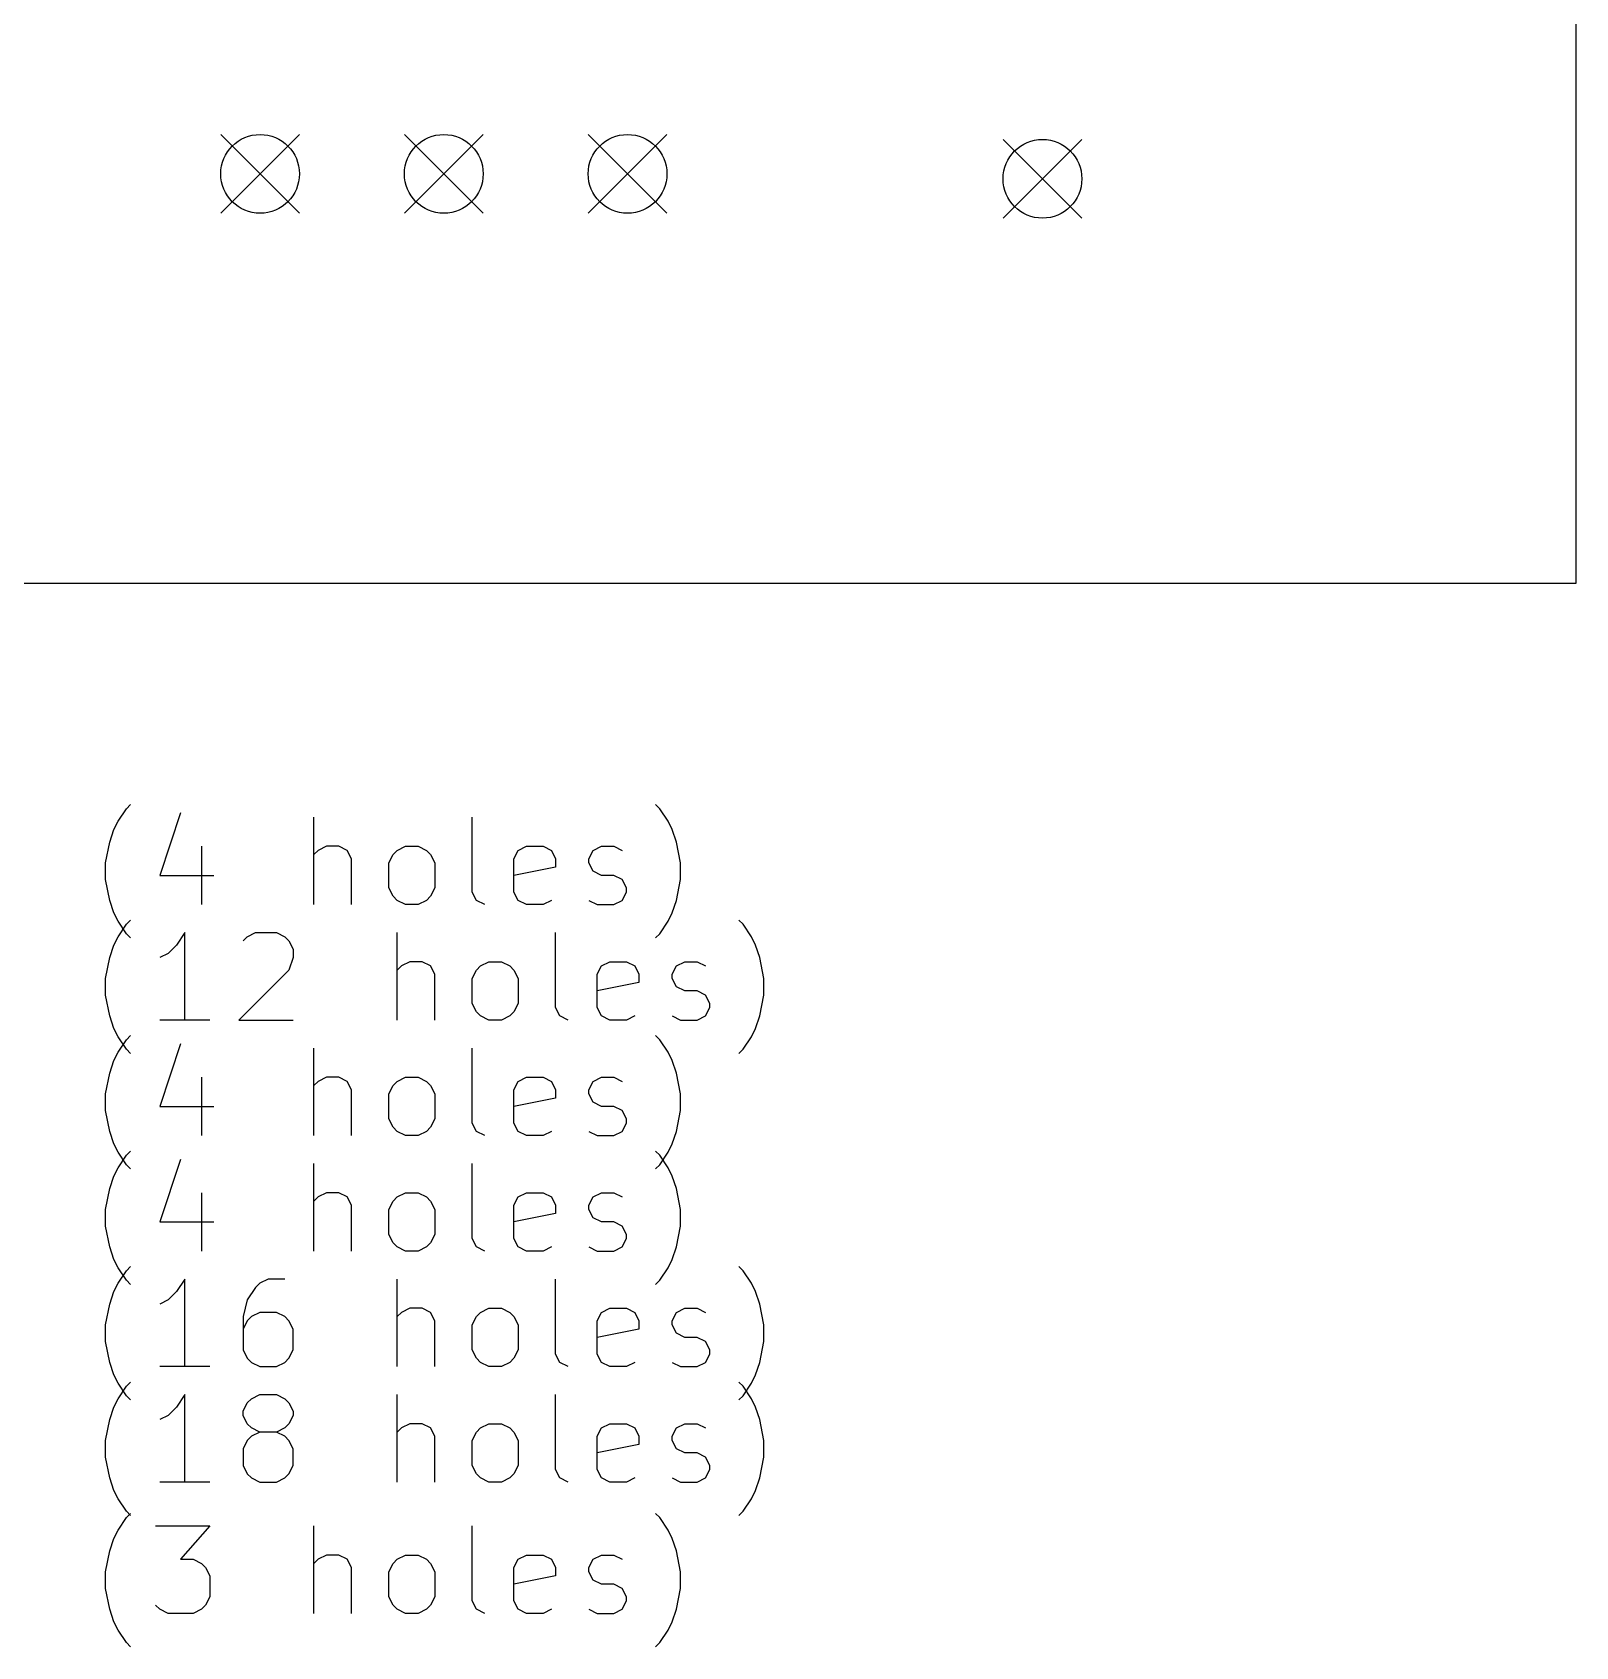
# Model space of a CAD drawing. Extents: x 103.1 to 173.7, y -146.8 to -73.
# Drawn here: x 138.41 to 173.69, y -146.75 to -109.85 of the extents above; entities that cross this region are included whole.
import ezdxf

# ---------------------------------------------------------------- set-up
doc = ezdxf.new("R2010")
doc.units = 0
doc.layers.add('BLACK', color=7, linetype='CONTINUOUS')

msp = doc.modelspace()

# ---------------------------------------------------------------- linework, layer by layer
at = {"layer": 'BLACK', "linetype": 'CONTINUOUS'}
for p, q in [((173.69, -72.95), (173.69, -122.45)), ((142.71575, -112.1871), (144.51575, -113.9871)), ((144.51575, -112.1871), (142.71575, -113.9871)), ((146.91575, -112.1871), (148.71575, -113.9871)), ((148.71575, -112.1871), (146.91575, -113.9871)), ((151.11575, -112.1871), (152.91575, -113.9871)), ((152.91575, -112.1871), (151.11575, -113.9871)), ((160.6, -112.3), (162.4, -114.1)), ((162.4, -112.3), (160.6, -114.1)), ((173.69, -122.45), (104.93, -122.45)), ((140.369914, -127.885076), (140.56039, -127.599361)), ((140.56039, -127.599361), (140.655629, -127.504123)), ((152.750868, -127.599361), (152.65563, -127.504123)), ((152.941344, -127.885076), (152.750868, -127.599361)), ((140.274676, -128.075552), (140.369914, -127.885076)), ((141.798485, -127.6946), (141.322295, -129.123171)), ((144.846105, -129.789838), (144.846105, -127.789838)), ((148.465153, -129.504123), (148.465153, -127.789838)), ((153.036582, -128.075552), (152.941344, -127.885076)), ((140.0842, -128.837457), (140.179438, -128.361266)), ((140.179438, -128.361266), (140.274676, -128.075552)), ((153.13182, -128.361266), (153.036582, -128.075552)), ((153.227058, -128.837457), (153.13182, -128.361266)), ((142.274676, -128.456504), (142.274676, -129.789838)), ((144.941343, -128.551742), (144.846105, -128.64698)), ((145.131819, -128.456504), (144.941343, -128.551742)), ((145.417534, -128.456504), (145.131819, -128.456504)), ((145.60801, -128.551742), (145.417534, -128.456504)), ((145.703248, -128.742219), (145.60801, -128.551742)), ((145.703248, -129.789838), (145.703248, -128.742219)), ((146.560391, -128.837457), (146.655629, -128.64698)), ((146.655629, -128.64698), (146.750867, -128.551742)), ((146.750867, -128.551742), (146.941343, -128.456504)), ((146.941343, -128.456504), (147.227058, -128.456504)), ((147.227058, -128.456504), (147.417534, -128.551742)), ((147.417534, -128.551742), (147.512772, -128.64698)), ((147.512772, -128.64698), (147.60801, -128.837457)), ((149.417534, -128.742219), (149.512772, -128.551742)), ((149.417534, -129.504123), (149.417534, -128.742219)), ((149.512772, -128.551742), (149.703248, -128.456504)), ((149.703248, -128.456504), (150.084201, -128.456504)), ((150.084201, -128.456504), (150.274677, -128.551742)), ((150.274677, -128.551742), (150.369915, -128.742219)), ((150.369915, -128.742219), (150.369915, -128.932695)), ((151.13182, -128.742219), (151.227058, -128.551742)), ((151.13182, -128.837457), (151.13182, -128.742219)), ((151.227058, -128.551742), (151.417534, -128.456504)), ((151.417534, -128.456504), (151.703248, -128.456504)), ((151.703248, -128.456504), (151.893725, -128.551742)), ((140.0842, -129.218409), (140.0842, -128.837457)), ((141.322295, -129.123171), (142.56039, -129.123171)), ((146.560391, -129.408885), (146.560391, -128.837457)), ((147.60801, -128.837457), (147.60801, -129.408885)), ((150.369915, -128.932695), (149.417534, -129.123171)), ((151.227058, -129.027933), (151.13182, -128.837457)), ((151.417534, -129.123171), (151.227058, -129.027933)), ((151.703248, -129.123171), (151.417534, -129.123171)), ((151.893725, -129.218409), (151.703248, -129.123171)), ((153.227058, -129.218409), (153.227058, -128.837457)), ((140.179438, -129.6946), (140.0842, -129.218409)), ((146.655629, -129.599361), (146.560391, -129.408885)), ((147.60801, -129.408885), (147.512772, -129.599361)), ((148.560391, -129.6946), (148.465153, -129.504123)), ((149.512772, -129.6946), (149.417534, -129.504123)), ((151.988963, -129.408885), (151.893725, -129.218409)), ((151.893725, -129.6946), (151.988963, -129.504123)), ((151.988963, -129.504123), (151.988963, -129.408885)), ((153.13182, -129.6946), (153.227058, -129.218409)), ((140.274676, -129.980314), (140.179438, -129.6946)), ((146.750867, -129.6946), (146.655629, -129.599361)), ((146.941343, -129.789838), (146.750867, -129.6946)), ((147.227058, -129.789838), (146.941343, -129.789838)), ((147.417534, -129.6946), (147.227058, -129.789838)), ((147.512772, -129.599361), (147.417534, -129.6946)), ((148.750867, -129.789838), (148.560391, -129.6946)), ((149.703248, -129.789838), (149.512772, -129.6946)), ((150.084201, -129.789838), (149.703248, -129.789838)), ((150.274677, -129.6946), (150.084201, -129.789838)), ((151.13182, -129.6946), (151.322296, -129.789838)), ((151.322296, -129.789838), (151.703248, -129.789838)), ((151.703248, -129.789838), (151.893725, -129.6946)), ((153.036582, -129.980314), (153.13182, -129.6946)), ((140.369914, -130.17079), (140.274676, -129.980314)), ((140.56039, -130.456504), (140.369914, -130.17079)), ((140.369914, -130.525076), (140.56039, -130.239361)), ((140.56039, -130.239361), (140.655629, -130.144123)), ((152.750868, -130.456504), (152.941344, -130.17079)), ((152.941344, -130.17079), (153.036582, -129.980314)), ((154.65563, -130.239361), (154.560392, -130.144123)), ((154.846106, -130.525076), (154.65563, -130.239361)), ((140.274676, -130.715552), (140.369914, -130.525076)), ((140.655629, -130.551742), (140.56039, -130.456504)), ((141.893723, -130.429838), (141.703247, -130.715552)), ((141.893723, -132.429838), (141.893723, -130.429838)), ((143.227057, -130.620314), (143.322295, -130.525076)), ((143.322295, -130.525076), (143.512771, -130.429838)), ((143.512771, -130.429838), (143.988962, -130.429838)), ((143.988962, -130.429838), (144.179438, -130.525076)), ((144.179438, -130.525076), (144.274676, -130.620314)), ((144.274676, -130.620314), (144.369914, -130.81079)), ((146.750867, -132.429838), (146.750867, -130.429838)), ((150.369915, -132.144123), (150.369915, -130.429838)), ((152.65563, -130.551742), (152.750868, -130.456504)), ((154.941344, -130.715552), (154.846106, -130.525076)), ((140.179438, -131.001266), (140.274676, -130.715552)), ((141.512771, -130.906028), (141.322295, -131.001266)), ((141.703247, -130.715552), (141.512771, -130.906028)), ((144.369914, -130.81079), (144.369914, -131.001266)), ((155.036582, -131.001266), (154.941344, -130.715552)), ((140.0842, -131.477457), (140.179438, -131.001266)), ((144.274676, -131.28698), (143.131819, -132.429838)), ((144.369914, -131.001266), (144.274676, -131.28698)), ((146.846105, -131.191742), (146.750867, -131.28698)), ((147.036581, -131.096504), (146.846105, -131.191742)), ((147.322296, -131.096504), (147.036581, -131.096504)), ((147.512772, -131.191742), (147.322296, -131.096504)), ((147.60801, -131.382219), (147.512772, -131.191742)), ((148.465153, -131.477457), (148.560391, -131.28698)), ((148.560391, -131.28698), (148.655629, -131.191742)), ((148.655629, -131.191742), (148.846105, -131.096504)), ((148.846105, -131.096504), (149.13182, -131.096504)), ((149.13182, -131.096504), (149.322296, -131.191742)), ((149.322296, -131.191742), (149.417534, -131.28698)), ((149.417534, -131.28698), (149.512772, -131.477457)), ((151.322296, -131.382219), (151.417534, -131.191742)), ((151.417534, -131.191742), (151.60801, -131.096504)), ((151.60801, -131.096504), (151.988963, -131.096504)), ((151.988963, -131.096504), (152.179439, -131.191742)), ((152.179439, -131.191742), (152.274677, -131.382219)), ((153.036582, -131.382219), (153.13182, -131.191742)), ((153.13182, -131.191742), (153.322296, -131.096504)), ((153.322296, -131.096504), (153.60801, -131.096504)), ((153.60801, -131.096504), (153.798487, -131.191742)), ((155.13182, -131.477457), (155.036582, -131.001266)), ((140.0842, -131.858409), (140.0842, -131.477457)), ((147.60801, -132.429838), (147.60801, -131.382219)), ((148.465153, -132.048885), (148.465153, -131.477457)), ((149.512772, -131.477457), (149.512772, -132.048885)), ((151.322296, -132.144123), (151.322296, -131.382219)), ((152.274677, -131.572695), (151.322296, -131.763171)), ((152.274677, -131.382219), (152.274677, -131.572695)), ((153.036582, -131.477457), (153.036582, -131.382219)), ((153.13182, -131.667933), (153.036582, -131.477457)), ((153.322296, -131.763171), (153.13182, -131.667933)), ((155.13182, -131.858409), (155.13182, -131.477457)), ((140.179438, -132.3346), (140.0842, -131.858409)), ((148.560391, -132.239361), (148.465153, -132.048885)), ((149.512772, -132.048885), (149.417534, -132.239361)), ((153.60801, -131.763171), (153.322296, -131.763171)), ((153.798487, -131.858409), (153.60801, -131.763171)), ((153.893725, -132.048885), (153.798487, -131.858409)), ((153.893725, -132.144123), (153.893725, -132.048885)), ((155.036582, -132.3346), (155.13182, -131.858409)), ((140.274676, -132.620314), (140.179438, -132.3346)), ((142.465152, -132.429838), (141.322295, -132.429838)), ((143.131819, -132.429838), (144.369914, -132.429838)), ((148.655629, -132.3346), (148.560391, -132.239361)), ((148.846105, -132.429838), (148.655629, -132.3346)), ((149.13182, -132.429838), (148.846105, -132.429838)), ((149.322296, -132.3346), (149.13182, -132.429838)), ((149.417534, -132.239361), (149.322296, -132.3346)), ((150.465153, -132.3346), (150.369915, -132.144123)), ((150.655629, -132.429838), (150.465153, -132.3346)), ((151.417534, -132.3346), (151.322296, -132.144123)), ((151.60801, -132.429838), (151.417534, -132.3346)), ((151.988963, -132.429838), (151.60801, -132.429838)), ((152.179439, -132.3346), (151.988963, -132.429838)), ((153.036582, -132.3346), (153.227058, -132.429838)), ((153.227058, -132.429838), (153.60801, -132.429838)), ((153.60801, -132.429838), (153.798487, -132.3346)), ((153.798487, -132.3346), (153.893725, -132.144123)), ((154.941344, -132.620314), (155.036582, -132.3346)), ((140.369914, -132.81079), (140.274676, -132.620314)), ((140.56039, -133.096504), (140.369914, -132.81079)), ((140.56039, -132.879361), (140.655629, -132.784123)), ((152.750868, -132.879361), (152.65563, -132.784123)), ((154.65563, -133.096504), (154.846106, -132.81079)), ((154.846106, -132.81079), (154.941344, -132.620314)), ((140.274676, -133.355552), (140.369914, -133.165076)), ((140.369914, -133.165076), (140.56039, -132.879361)), ((140.655629, -133.191742), (140.56039, -133.096504)), ((141.798485, -132.9746), (141.322295, -134.403171)), ((144.846105, -135.069838), (144.846105, -133.069838)), ((148.465153, -134.784123), (148.465153, -133.069838)), ((152.941344, -133.165076), (152.750868, -132.879361)), ((153.036582, -133.355552), (152.941344, -133.165076)), ((154.560392, -133.191742), (154.65563, -133.096504)), ((140.179438, -133.641266), (140.274676, -133.355552)), ((153.13182, -133.641266), (153.036582, -133.355552)), ((140.0842, -134.117457), (140.179438, -133.641266)), ((142.274676, -133.736504), (142.274676, -135.069838)), ((144.941343, -133.831742), (144.846105, -133.92698)), ((145.131819, -133.736504), (144.941343, -133.831742)), ((145.417534, -133.736504), (145.131819, -133.736504)), ((145.60801, -133.831742), (145.417534, -133.736504)), ((145.703248, -134.022219), (145.60801, -133.831742)), ((146.560391, -134.117457), (146.655629, -133.92698)), ((146.655629, -133.92698), (146.750867, -133.831742)), ((146.750867, -133.831742), (146.941343, -133.736504)), ((146.941343, -133.736504), (147.227058, -133.736504)), ((147.227058, -133.736504), (147.417534, -133.831742)), ((147.417534, -133.831742), (147.512772, -133.92698)), ((147.512772, -133.92698), (147.60801, -134.117457)), ((149.417534, -134.022219), (149.512772, -133.831742)), ((149.512772, -133.831742), (149.703248, -133.736504)), ((149.703248, -133.736504), (150.084201, -133.736504)), ((150.084201, -133.736504), (150.274677, -133.831742)), ((150.274677, -133.831742), (150.369915, -134.022219)), ((151.13182, -134.022219), (151.227058, -133.831742)), ((151.227058, -133.831742), (151.417534, -133.736504)), ((151.417534, -133.736504), (151.703248, -133.736504)), ((151.703248, -133.736504), (151.893725, -133.831742)), ((153.227058, -134.117457), (153.13182, -133.641266)), ((140.0842, -134.498409), (140.0842, -134.117457)), ((145.703248, -135.069838), (145.703248, -134.022219)), ((146.560391, -134.688885), (146.560391, -134.117457)), ((147.60801, -134.117457), (147.60801, -134.688885)), ((149.417534, -134.784123), (149.417534, -134.022219)), ((150.369915, -134.212695), (149.417534, -134.403171)), ((150.369915, -134.022219), (150.369915, -134.212695)), ((151.13182, -134.117457), (151.13182, -134.022219)), ((151.227058, -134.307933), (151.13182, -134.117457)), ((151.417534, -134.403171), (151.227058, -134.307933)), ((153.227058, -134.498409), (153.227058, -134.117457)), ((140.179438, -134.9746), (140.0842, -134.498409)), ((141.322295, -134.403171), (142.56039, -134.403171)), ((151.703248, -134.403171), (151.417534, -134.403171)), ((151.893725, -134.498409), (151.703248, -134.403171)), ((151.988963, -134.688885), (151.893725, -134.498409)), ((153.13182, -134.9746), (153.227058, -134.498409)), ((140.274676, -135.260314), (140.179438, -134.9746)), ((146.655629, -134.879361), (146.560391, -134.688885)), ((146.750867, -134.9746), (146.655629, -134.879361)), ((146.941343, -135.069838), (146.750867, -134.9746)), ((147.417534, -134.9746), (147.227058, -135.069838)), ((147.512772, -134.879361), (147.417534, -134.9746)), ((147.60801, -134.688885), (147.512772, -134.879361)), ((148.560391, -134.9746), (148.465153, -134.784123)), ((148.750867, -135.069838), (148.560391, -134.9746)), ((149.512772, -134.9746), (149.417534, -134.784123)), ((149.703248, -135.069838), (149.512772, -134.9746)), ((150.274677, -134.9746), (150.084201, -135.069838)), ((151.13182, -134.9746), (151.322296, -135.069838)), ((151.703248, -135.069838), (151.893725, -134.9746)), ((151.893725, -134.9746), (151.988963, -134.784123)), ((151.988963, -134.784123), (151.988963, -134.688885)), ((153.036582, -135.260314), (153.13182, -134.9746)), ((140.369914, -135.45079), (140.274676, -135.260314)), ((140.56039, -135.519361), (140.655629, -135.424123)), ((147.227058, -135.069838), (146.941343, -135.069838)), ((150.084201, -135.069838), (149.703248, -135.069838)), ((151.322296, -135.069838), (151.703248, -135.069838)), ((152.750868, -135.519361), (152.65563, -135.424123)), ((152.941344, -135.45079), (153.036582, -135.260314)), ((140.56039, -135.736504), (140.369914, -135.45079)), ((140.369914, -135.805076), (140.56039, -135.519361)), ((140.655629, -135.831742), (140.56039, -135.736504)), ((141.798485, -135.6146), (141.322295, -137.043171)), ((144.846105, -137.709838), (144.846105, -135.709838)), ((148.465153, -137.424123), (148.465153, -135.709838)), ((152.65563, -135.831742), (152.750868, -135.736504)), ((152.750868, -135.736504), (152.941344, -135.45079)), ((152.941344, -135.805076), (152.750868, -135.519361)), ((140.179438, -136.281266), (140.274676, -135.995552)), ((140.274676, -135.995552), (140.369914, -135.805076)), ((153.036582, -135.995552), (152.941344, -135.805076)), ((153.13182, -136.281266), (153.036582, -135.995552)), ((140.0842, -136.757457), (140.179438, -136.281266)), ((142.274676, -136.376504), (142.274676, -137.709838)), ((144.941343, -136.471742), (144.846105, -136.56698)), ((145.131819, -136.376504), (144.941343, -136.471742)), ((145.417534, -136.376504), (145.131819, -136.376504)), ((145.60801, -136.471742), (145.417534, -136.376504)), ((145.703248, -136.662219), (145.60801, -136.471742)), ((146.655629, -136.56698), (146.750867, -136.471742)), ((146.750867, -136.471742), (146.941343, -136.376504)), ((146.941343, -136.376504), (147.227058, -136.376504)), ((147.227058, -136.376504), (147.417534, -136.471742)), ((147.417534, -136.471742), (147.512772, -136.56698)), ((149.417534, -136.662219), (149.512772, -136.471742)), ((149.512772, -136.471742), (149.703248, -136.376504)), ((149.703248, -136.376504), (150.084201, -136.376504)), ((150.084201, -136.376504), (150.274677, -136.471742)), ((150.274677, -136.471742), (150.369915, -136.662219)), ((151.13182, -136.662219), (151.227058, -136.471742)), ((151.227058, -136.471742), (151.417534, -136.376504)), ((151.417534, -136.376504), (151.703248, -136.376504)), ((151.703248, -136.376504), (151.893725, -136.471742)), ((153.227058, -136.757457), (153.13182, -136.281266)), ((140.0842, -137.138409), (140.0842, -136.757457)), ((145.703248, -137.709838), (145.703248, -136.662219)), ((146.560391, -136.757457), (146.655629, -136.56698)), ((146.560391, -137.328885), (146.560391, -136.757457)), ((147.512772, -136.56698), (147.60801, -136.757457)), ((147.60801, -136.757457), (147.60801, -137.328885)), ((149.417534, -137.424123), (149.417534, -136.662219)), ((150.369915, -136.852695), (149.417534, -137.043171)), ((150.369915, -136.662219), (150.369915, -136.852695)), ((151.13182, -136.757457), (151.13182, -136.662219)), ((151.227058, -136.947933), (151.13182, -136.757457)), ((153.227058, -137.138409), (153.227058, -136.757457)), ((140.179438, -137.6146), (140.0842, -137.138409)), ((141.322295, -137.043171), (142.56039, -137.043171)), ((151.417534, -137.043171), (151.227058, -136.947933)), ((151.703248, -137.043171), (151.417534, -137.043171)), ((151.893725, -137.138409), (151.703248, -137.043171)), ((151.988963, -137.328885), (151.893725, -137.138409)), ((153.13182, -137.6146), (153.227058, -137.138409)), ((140.274676, -137.900314), (140.179438, -137.6146)), ((146.655629, -137.519361), (146.560391, -137.328885)), ((146.750867, -137.6146), (146.655629, -137.519361)), ((146.941343, -137.709838), (146.750867, -137.6146)), ((147.417534, -137.6146), (147.227058, -137.709838)), ((147.512772, -137.519361), (147.417534, -137.6146)), ((147.60801, -137.328885), (147.512772, -137.519361)), ((148.560391, -137.6146), (148.465153, -137.424123)), ((148.750867, -137.709838), (148.560391, -137.6146)), ((149.512772, -137.6146), (149.417534, -137.424123)), ((149.703248, -137.709838), (149.512772, -137.6146)), ((150.274677, -137.6146), (150.084201, -137.709838)), ((151.13182, -137.6146), (151.322296, -137.709838)), ((151.703248, -137.709838), (151.893725, -137.6146)), ((151.893725, -137.6146), (151.988963, -137.424123)), ((151.988963, -137.424123), (151.988963, -137.328885)), ((153.036582, -137.900314), (153.13182, -137.6146)), ((140.369914, -138.09079), (140.274676, -137.900314)), ((147.227058, -137.709838), (146.941343, -137.709838)), ((150.084201, -137.709838), (149.703248, -137.709838)), ((151.322296, -137.709838), (151.703248, -137.709838)), ((152.941344, -138.09079), (153.036582, -137.900314)), ((140.56039, -138.376504), (140.369914, -138.09079)), ((140.369914, -138.445076), (140.56039, -138.159361)), ((140.56039, -138.159361), (140.655629, -138.064123)), ((140.655629, -138.471742), (140.56039, -138.376504)), ((141.893723, -138.349838), (141.703247, -138.635552)), ((141.893723, -140.349838), (141.893723, -138.349838)), ((143.798485, -138.349838), (143.608009, -138.445076)), ((144.179438, -138.349838), (143.798485, -138.349838)), ((146.750867, -140.349838), (146.750867, -138.349838)), ((150.369915, -140.064123), (150.369915, -138.349838)), ((152.65563, -138.471742), (152.750868, -138.376504)), ((152.750868, -138.376504), (152.941344, -138.09079)), ((154.65563, -138.159361), (154.560392, -138.064123)), ((154.846106, -138.445076), (154.65563, -138.159361)), ((140.179438, -138.921266), (140.274676, -138.635552)), ((140.274676, -138.635552), (140.369914, -138.445076)), ((141.703247, -138.635552), (141.512771, -138.826028)), ((143.512771, -138.540314), (143.322295, -138.826028)), ((143.608009, -138.445076), (143.512771, -138.540314)), ((154.941344, -138.635552), (154.846106, -138.445076)), ((155.036582, -138.921266), (154.941344, -138.635552)), ((140.0842, -139.397457), (140.179438, -138.921266)), ((141.512771, -138.826028), (141.322295, -138.921266)), ((143.322295, -138.826028), (143.227057, -139.20698)), ((143.608009, -139.111742), (143.417533, -139.20698)), ((143.988962, -139.111742), (143.608009, -139.111742)), ((144.179438, -139.20698), (143.988962, -139.111742)), ((146.846105, -139.111742), (146.750867, -139.20698)), ((147.036581, -139.016504), (146.846105, -139.111742)), ((147.322296, -139.016504), (147.036581, -139.016504)), ((147.512772, -139.111742), (147.322296, -139.016504)), ((147.60801, -139.302219), (147.512772, -139.111742)), ((148.560391, -139.20698), (148.655629, -139.111742)), ((148.655629, -139.111742), (148.846105, -139.016504)), ((148.846105, -139.016504), (149.13182, -139.016504)), ((149.13182, -139.016504), (149.322296, -139.111742)), ((149.322296, -139.111742), (149.417534, -139.20698)), ((151.322296, -139.302219), (151.417534, -139.111742)), ((151.417534, -139.111742), (151.60801, -139.016504)), ((151.60801, -139.016504), (151.988963, -139.016504)), ((151.988963, -139.016504), (152.179439, -139.111742)), ((152.179439, -139.111742), (152.274677, -139.302219)), ((153.036582, -139.302219), (153.13182, -139.111742)), ((153.13182, -139.111742), (153.322296, -139.016504)), ((153.322296, -139.016504), (153.60801, -139.016504)), ((153.60801, -139.016504), (153.798487, -139.111742)), ((155.13182, -139.397457), (155.036582, -138.921266)), ((140.0842, -139.778409), (140.0842, -139.397457)), ((143.227057, -139.20698), (143.227057, -139.968885)), ((143.322295, -139.302219), (143.227057, -139.492695)), ((143.417533, -139.20698), (143.322295, -139.302219)), ((144.274676, -139.302219), (144.179438, -139.20698)), ((144.369914, -139.492695), (144.274676, -139.302219)), ((147.60801, -140.349838), (147.60801, -139.302219)), ((148.465153, -139.397457), (148.560391, -139.20698)), ((148.465153, -139.968885), (148.465153, -139.397457)), ((149.417534, -139.20698), (149.512772, -139.397457)), ((149.512772, -139.397457), (149.512772, -139.968885)), ((151.322296, -140.064123), (151.322296, -139.302219)), ((152.274677, -139.302219), (152.274677, -139.492695)), ((153.036582, -139.397457), (153.036582, -139.302219)), ((153.13182, -139.587933), (153.036582, -139.397457)), ((155.13182, -139.778409), (155.13182, -139.397457)), ((140.179438, -140.2546), (140.0842, -139.778409)), ((144.369914, -139.968885), (144.369914, -139.492695)), ((152.274677, -139.492695), (151.322296, -139.683171)), ((153.322296, -139.683171), (153.13182, -139.587933)), ((153.60801, -139.683171), (153.322296, -139.683171)), ((153.798487, -139.778409), (153.60801, -139.683171)), ((153.893725, -139.968885), (153.798487, -139.778409)), ((155.036582, -140.2546), (155.13182, -139.778409)), ((143.227057, -139.968885), (143.322295, -140.159361)), ((143.322295, -140.159361), (143.417533, -140.2546)), ((144.179438, -140.2546), (144.274676, -140.159361)), ((144.274676, -140.159361), (144.369914, -139.968885)), ((148.560391, -140.159361), (148.465153, -139.968885)), ((148.655629, -140.2546), (148.560391, -140.159361)), ((149.417534, -140.159361), (149.322296, -140.2546)), ((149.512772, -139.968885), (149.417534, -140.159361)), ((150.465153, -140.2546), (150.369915, -140.064123)), ((151.417534, -140.2546), (151.322296, -140.064123)), ((153.798487, -140.2546), (153.893725, -140.064123)), ((153.893725, -140.064123), (153.893725, -139.968885)), ((140.274676, -140.540314), (140.179438, -140.2546)), ((140.369914, -140.73079), (140.274676, -140.540314)), ((142.465152, -140.349838), (141.322295, -140.349838)), ((143.417533, -140.2546), (143.608009, -140.349838)), ((143.608009, -140.349838), (143.988962, -140.349838)), ((143.988962, -140.349838), (144.179438, -140.2546)), ((148.846105, -140.349838), (148.655629, -140.2546)), ((149.13182, -140.349838), (148.846105, -140.349838)), ((149.322296, -140.2546), (149.13182, -140.349838)), ((150.655629, -140.349838), (150.465153, -140.2546)), ((151.60801, -140.349838), (151.417534, -140.2546)), ((151.988963, -140.349838), (151.60801, -140.349838)), ((152.179439, -140.2546), (151.988963, -140.349838)), ((153.036582, -140.2546), (153.227058, -140.349838)), ((153.227058, -140.349838), (153.60801, -140.349838)), ((153.60801, -140.349838), (153.798487, -140.2546)), ((154.846106, -140.73079), (154.941344, -140.540314)), ((154.941344, -140.540314), (155.036582, -140.2546)), ((140.56039, -141.016504), (140.369914, -140.73079)), ((140.369914, -141.085076), (140.56039, -140.799361)), ((140.56039, -140.799361), (140.655629, -140.704123)), ((154.65563, -140.799361), (154.560392, -140.704123)), ((154.65563, -141.016504), (154.846106, -140.73079)), ((154.846106, -141.085076), (154.65563, -140.799361)), ((140.179438, -141.561266), (140.274676, -141.275552)), ((140.274676, -141.275552), (140.369914, -141.085076)), ((140.655629, -141.111742), (140.56039, -141.016504)), ((141.703247, -141.275552), (141.512771, -141.466028)), ((141.893723, -140.989838), (141.703247, -141.275552)), ((141.893723, -142.989838), (141.893723, -140.989838)), ((143.227057, -141.37079), (143.322295, -141.180314)), ((143.322295, -141.180314), (143.417533, -141.085076)), ((143.417533, -141.085076), (143.608009, -140.989838)), ((143.608009, -140.989838), (143.988962, -140.989838)), ((143.988962, -140.989838), (144.179438, -141.085076)), ((144.179438, -141.085076), (144.274676, -141.180314)), ((144.274676, -141.180314), (144.369914, -141.37079)), ((146.750867, -142.989838), (146.750867, -140.989838)), ((150.369915, -142.704123), (150.369915, -140.989838)), ((154.560392, -141.111742), (154.65563, -141.016504)), ((154.941344, -141.275552), (154.846106, -141.085076)), ((155.036582, -141.561266), (154.941344, -141.275552)), ((140.0842, -142.037457), (140.179438, -141.561266)), ((141.512771, -141.466028), (141.322295, -141.561266)), ((143.227057, -141.466028), (143.227057, -141.37079)), ((143.322295, -141.656504), (143.227057, -141.466028)), ((143.417533, -141.751742), (143.322295, -141.656504)), ((144.274676, -141.656504), (144.179438, -141.751742)), ((144.369914, -141.466028), (144.274676, -141.656504)), ((144.369914, -141.37079), (144.369914, -141.466028)), ((147.036581, -141.656504), (146.846105, -141.751742)), ((147.322296, -141.656504), (147.036581, -141.656504)), ((147.512772, -141.751742), (147.322296, -141.656504)), ((148.655629, -141.751742), (148.846105, -141.656504)), ((148.846105, -141.656504), (149.13182, -141.656504)), ((149.13182, -141.656504), (149.322296, -141.751742)), ((151.417534, -141.751742), (151.60801, -141.656504)), ((151.60801, -141.656504), (151.988963, -141.656504)), ((151.988963, -141.656504), (152.179439, -141.751742)), ((153.13182, -141.751742), (153.322296, -141.656504)), ((153.322296, -141.656504), (153.60801, -141.656504)), ((153.60801, -141.656504), (153.798487, -141.751742)), ((155.13182, -142.037457), (155.036582, -141.561266)), ((140.0842, -142.418409), (140.0842, -142.037457)), ((143.322295, -142.037457), (143.227057, -142.227933)), ((143.417533, -141.942219), (143.322295, -142.037457)), ((143.608009, -141.84698), (143.417533, -141.751742)), ((143.608009, -141.84698), (143.417533, -141.942219)), ((143.988962, -141.84698), (143.608009, -141.84698)), ((144.179438, -141.751742), (143.988962, -141.84698)), ((144.179438, -141.942219), (143.988962, -141.84698)), ((144.274676, -142.037457), (144.179438, -141.942219)), ((144.369914, -142.227933), (144.274676, -142.037457)), ((146.846105, -141.751742), (146.750867, -141.84698)), ((147.60801, -141.942219), (147.512772, -141.751742)), ((147.60801, -142.989838), (147.60801, -141.942219)), ((148.465153, -142.037457), (148.560391, -141.84698)), ((148.465153, -142.608885), (148.465153, -142.037457)), ((148.560391, -141.84698), (148.655629, -141.751742)), ((149.322296, -141.751742), (149.417534, -141.84698)), ((149.417534, -141.84698), (149.512772, -142.037457)), ((149.512772, -142.037457), (149.512772, -142.608885)), ((151.322296, -141.942219), (151.417534, -141.751742)), ((151.322296, -142.704123), (151.322296, -141.942219)), ((152.179439, -141.751742), (152.274677, -141.942219)), ((152.274677, -141.942219), (152.274677, -142.132695)), ((153.036582, -141.942219), (153.13182, -141.751742)), ((153.036582, -142.037457), (153.036582, -141.942219)), ((153.13182, -142.227933), (153.036582, -142.037457)), ((155.13182, -142.418409), (155.13182, -142.037457)), ((140.179438, -142.8946), (140.0842, -142.418409)), ((143.227057, -142.227933), (143.227057, -142.608885)), ((144.369914, -142.608885), (144.369914, -142.227933)), ((152.274677, -142.132695), (151.322296, -142.323171)), ((153.322296, -142.323171), (153.13182, -142.227933)), ((153.60801, -142.323171), (153.322296, -142.323171)), ((153.798487, -142.418409), (153.60801, -142.323171)), ((153.893725, -142.608885), (153.798487, -142.418409)), ((155.036582, -142.8946), (155.13182, -142.418409)), ((143.227057, -142.608885), (143.322295, -142.799361)), ((143.322295, -142.799361), (143.417533, -142.8946)), ((144.179438, -142.8946), (144.274676, -142.799361)), ((144.274676, -142.799361), (144.369914, -142.608885)), ((148.560391, -142.799361), (148.465153, -142.608885)), ((148.655629, -142.8946), (148.560391, -142.799361)), ((149.417534, -142.799361), (149.322296, -142.8946)), ((149.512772, -142.608885), (149.417534, -142.799361)), ((150.465153, -142.8946), (150.369915, -142.704123)), ((151.417534, -142.8946), (151.322296, -142.704123)), ((153.798487, -142.8946), (153.893725, -142.704123)), ((153.893725, -142.704123), (153.893725, -142.608885)), ((140.274676, -143.180314), (140.179438, -142.8946)), ((142.465152, -142.989838), (141.322295, -142.989838)), ((143.417533, -142.8946), (143.608009, -142.989838)), ((143.608009, -142.989838), (143.988962, -142.989838)), ((143.988962, -142.989838), (144.179438, -142.8946)), ((148.846105, -142.989838), (148.655629, -142.8946)), ((149.13182, -142.989838), (148.846105, -142.989838)), ((149.322296, -142.8946), (149.13182, -142.989838)), ((150.655629, -142.989838), (150.465153, -142.8946)), ((151.60801, -142.989838), (151.417534, -142.8946)), ((151.988963, -142.989838), (151.60801, -142.989838)), ((152.179439, -142.8946), (151.988963, -142.989838)), ((153.036582, -142.8946), (153.227058, -142.989838)), ((153.227058, -142.989838), (153.60801, -142.989838)), ((153.60801, -142.989838), (153.798487, -142.8946)), ((154.941344, -143.180314), (155.036582, -142.8946)), ((140.369914, -143.37079), (140.274676, -143.180314)), ((140.56039, -143.656504), (140.369914, -143.37079)), ((154.65563, -143.656504), (154.846106, -143.37079)), ((154.846106, -143.37079), (154.941344, -143.180314)), ((140.369914, -144.085076), (140.56039, -143.799361)), ((140.655629, -143.751742), (140.56039, -143.656504)), ((140.56039, -143.799361), (140.655629, -143.704123)), ((152.750868, -143.799361), (152.65563, -143.704123)), ((152.941344, -144.085076), (152.750868, -143.799361)), ((154.560392, -143.751742), (154.65563, -143.656504)), ((140.179438, -144.561266), (140.274676, -144.275552)), ((140.274676, -144.275552), (140.369914, -144.085076)), ((141.227057, -143.989838), (142.465152, -143.989838)), ((142.465152, -143.989838), (141.798485, -144.751742)), ((144.846105, -145.989838), (144.846105, -143.989838)), ((148.465153, -145.704123), (148.465153, -143.989838)), ((153.036582, -144.275552), (152.941344, -144.085076)), ((153.13182, -144.561266), (153.036582, -144.275552)), ((140.0842, -145.037457), (140.179438, -144.561266)), ((153.227058, -145.037457), (153.13182, -144.561266)), ((141.798485, -144.751742), (142.0842, -144.751742)), ((142.0842, -144.751742), (142.274676, -144.84698)), ((142.274676, -144.84698), (142.369914, -144.942219)), ((142.369914, -144.942219), (142.465152, -145.132695)), ((144.941343, -144.751742), (144.846105, -144.84698)), ((145.131819, -144.656504), (144.941343, -144.751742)), ((145.417534, -144.656504), (145.131819, -144.656504)), ((145.60801, -144.751742), (145.417534, -144.656504)), ((145.703248, -144.942219), (145.60801, -144.751742)), ((145.703248, -145.989838), (145.703248, -144.942219)), ((146.560391, -145.037457), (146.655629, -144.84698)), ((146.655629, -144.84698), (146.750867, -144.751742)), ((146.750867, -144.751742), (146.941343, -144.656504)), ((146.941343, -144.656504), (147.227058, -144.656504)), ((147.227058, -144.656504), (147.417534, -144.751742)), ((147.417534, -144.751742), (147.512772, -144.84698)), ((147.512772, -144.84698), (147.60801, -145.037457)), ((149.417534, -144.942219), (149.512772, -144.751742)), ((149.417534, -145.704123), (149.417534, -144.942219)), ((149.512772, -144.751742), (149.703248, -144.656504)), ((149.703248, -144.656504), (150.084201, -144.656504)), ((150.084201, -144.656504), (150.274677, -144.751742)), ((150.274677, -144.751742), (150.369915, -144.942219)), ((150.369915, -144.942219), (150.369915, -145.132695)), ((151.13182, -144.942219), (151.227058, -144.751742)), ((151.13182, -145.037457), (151.13182, -144.942219)), ((151.227058, -144.751742), (151.417534, -144.656504)), ((151.417534, -144.656504), (151.703248, -144.656504)), ((151.703248, -144.656504), (151.893725, -144.751742)), ((140.0842, -145.418409), (140.0842, -145.037457)), ((142.465152, -145.132695), (142.465152, -145.608885)), ((146.560391, -145.608885), (146.560391, -145.037457)), ((147.60801, -145.037457), (147.60801, -145.608885)), ((150.369915, -145.132695), (149.417534, -145.323171)), ((151.227058, -145.227933), (151.13182, -145.037457)), ((151.417534, -145.323171), (151.227058, -145.227933)), ((151.703248, -145.323171), (151.417534, -145.323171)), ((151.893725, -145.418409), (151.703248, -145.323171)), ((153.227058, -145.418409), (153.227058, -145.037457)), ((140.179438, -145.8946), (140.0842, -145.418409)), ((142.465152, -145.608885), (142.369914, -145.799361)), ((146.655629, -145.799361), (146.560391, -145.608885)), ((147.60801, -145.608885), (147.512772, -145.799361)), ((148.560391, -145.8946), (148.465153, -145.704123)), ((149.512772, -145.8946), (149.417534, -145.704123)), ((151.988963, -145.608885), (151.893725, -145.418409)), ((151.893725, -145.8946), (151.988963, -145.704123)), ((151.988963, -145.704123), (151.988963, -145.608885)), ((153.13182, -145.8946), (153.227058, -145.418409)), ((140.274676, -146.180314), (140.179438, -145.8946)), ((141.322295, -145.8946), (141.227057, -145.799361)), ((141.512771, -145.989838), (141.322295, -145.8946)), ((142.0842, -145.989838), (141.512771, -145.989838)), ((142.274676, -145.8946), (142.0842, -145.989838)), ((142.369914, -145.799361), (142.274676, -145.8946)), ((146.750867, -145.8946), (146.655629, -145.799361)), ((146.941343, -145.989838), (146.750867, -145.8946)), ((147.227058, -145.989838), (146.941343, -145.989838)), ((147.417534, -145.8946), (147.227058, -145.989838)), ((147.512772, -145.799361), (147.417534, -145.8946)), ((148.750867, -145.989838), (148.560391, -145.8946)), ((149.703248, -145.989838), (149.512772, -145.8946)), ((150.084201, -145.989838), (149.703248, -145.989838)), ((150.274677, -145.8946), (150.084201, -145.989838)), ((151.13182, -145.8946), (151.322296, -145.989838)), ((151.322296, -145.989838), (151.703248, -145.989838)), ((151.703248, -145.989838), (151.893725, -145.8946)), ((153.036582, -146.180314), (153.13182, -145.8946)), ((140.369914, -146.37079), (140.274676, -146.180314)), ((140.56039, -146.656504), (140.369914, -146.37079)), ((152.750868, -146.656504), (152.941344, -146.37079)), ((152.941344, -146.37079), (153.036582, -146.180314)), ((140.655629, -146.751742), (140.56039, -146.656504)), ((152.65563, -146.751742), (152.750868, -146.656504))]:
    msp.add_line(p, q, dxfattribs=at)
at = {"layer": 'BLACK'}
for centre in [(143.61575, -113.0871), (147.81575, -113.0871), (152.01575, -113.0871), (161.5, -113.2)]:
    msp.add_circle(centre, 0.9, dxfattribs=at)

doc.saveas('drawing.dxf')
